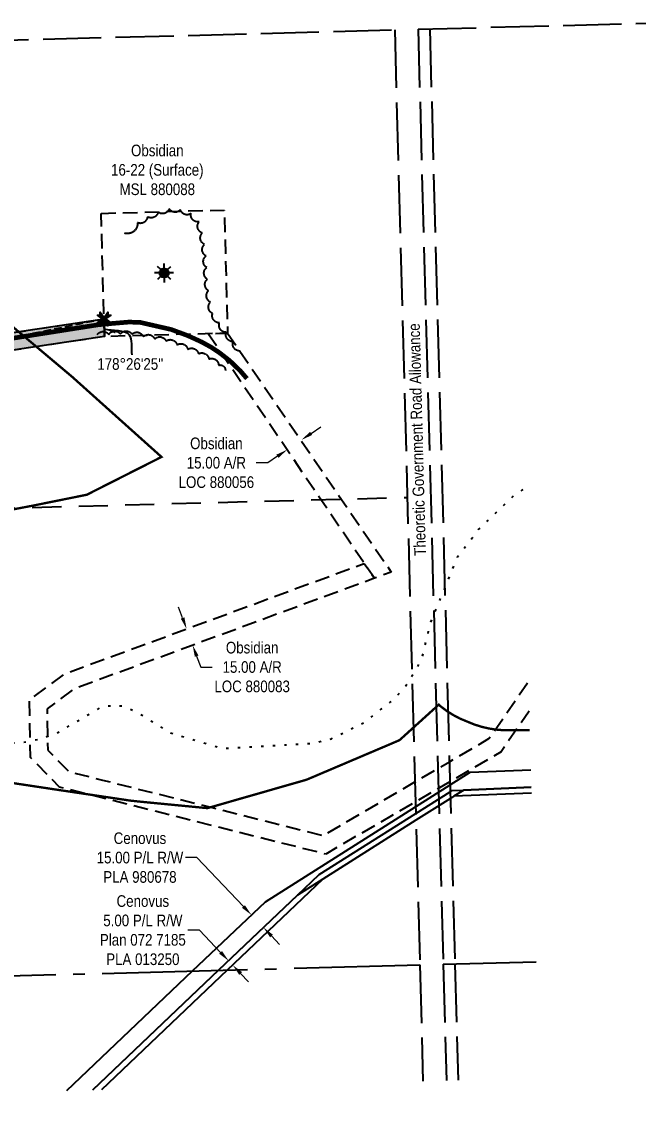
# Model space of a CAD drawing. Extents: x 627226 to 631174, y 5871901 to 5875490.
# Drawn here: x 629562 to 630092, y 5871909 to 5872854 of the extents above; entities that cross this region are included whole.
import ezdxf
from ezdxf.enums import TextEntityAlignment as Align

# ---------------------------------------------------------------- set-up
doc = ezdxf.new("R2010")
doc.units = 0
doc.header["$LTSCALE"] = 5
doc.header["$PDMODE"] = 34
doc.header["$PDSIZE"] = 0.03
for name, pattern in [('0', [1, 1, 0]), ('DASHDOT2', [12.7, 6.35, -3.175, 0, -3.175]), ('foc-ACCESSROAD', [3.75, 2.5, -1.25]), ('foc-LSD', [8, 5, -3]), ('foc-QUARTERLINE', [33, 25, -3, 2, -3]), ('foc-TIELINE', [1.875, 1.25, -0.625]), ('foc-UNSURVEYED', [12.5, 10, -2.5]), ('foc-WHEELTRACKS', [2, 0.4, -1.6])]:
    doc.linetypes.add(name, pattern=pattern)
doc.layers.get('Defpoints').update_dxf_attribs({"color": 9})
for name, color, linetype in [('AS-ROADS', 254, 'Continuous'), ('AS-WILDLIFE', 131, 'DASHDOT2'), ('C-AR', 13, 'foc-ACCESSROAD'), ('C-WS', 13, 'foc-ACCESSROAD'), ('C-WS-S', 8, 'Continuous'), ('F-RW', 190, 'Continuous'), ('L-BD', 7, 'Continuous'), ('L-MON', 1, 'Continuous'), ('L-QSEC', 8, 'foc-QUARTERLINE'), ('L-ROAD-T', 7, 'Continuous'), ('L-SECTION-LSD', 7, 'foc-LSD'), ('L-TIE', 7, 'foc-TIELINE'), ('L-USEC', 7, 'foc-UNSURVEYED'), ('P-PROPOSED', 10, 'Continuous'), ('P-PROPOSED-H', 21, 'Continuous'), ('T-BUSH', 110, '0'), ('T-WATER-P3', 160, 'foc-WHEELTRACKS')]:
    doc.layers.add(name, color=color, linetype=linetype)
for name, color, linetype, lineweight in [('C-AR-T', 13, 'Continuous', 9), ('C-WS-T', 13, 'Continuous', 9), ('F-RW-T', 190, 'Continuous', 9)]:
    doc.layers.add(name, color=color, linetype=linetype, lineweight=lineweight)
doc.styles.add('80CG', font='ARIALN.TTF', dxfattribs={"height": 10})
doc.styles.add('80L', font='ARIALN.TTF', dxfattribs={"height": 10})
doc.dimstyles.new('Compass 5 000', dxfattribs={"dimscale": 5, "dimtxt": 9, "dimasz": 2, "dimexe": 0.2, "dimexo": 0.0625, "dimgap": 0.5, "dimtad": 0, "dimtih": 1, "dimtoh": 1, "dimzin": 0, "dimdsep": 46, "dimtxsty": '80CG', "dimcen": 0.1, "dimse1": 1, "dimse2": 1, "dimclrd": 256, "dimclrt": 256, "dimaunit": 1, "dimadec": 4, "dimazin": 0, "dimtfac": 0.06, "dimtofl": 0, "dimtmove": 0, "dimatfit": 1, "dimfxl": 0.2, "dimtolj": 1, "dimtzin": 0, "dimlwd": -1, "dimarcsym": 0})

# ---------------------------------------------------------------- blocks, each defined once
blk = doc.blocks.new('*D415')
at = {"layer": 'C-AR-T', "transparency": 16777216}
for p, q in [((629811.21, 5872500.77), (629819.48, 5872506.39)), ((629773.95, 5872475.44), (629763.95, 5872475.44)), ((629782.22, 5872481.06), (629773.95, 5872475.44))]:
    blk.add_line(p, q, dxfattribs=at)
for points in [[(629810.27, 5872502.15), (629812.15, 5872499.39), (629802.94, 5872495.15)], [(629781.28, 5872482.44), (629783.16, 5872479.68), (629790.49, 5872486.68)]]:
    blk.add_solid(points, dxfattribs=at)
at = {"layer": 'Defpoints', "color": 0, "transparency": 16777216}
for p in [(629779.93, 5872529), (629767.48, 5872520.53), (629790.49, 5872486.68)]:
    blk.add_point(p, dxfattribs=at)
at = {"layer": 'C-AR-T', "transparency": 16777216, "insert": (629729.65, 5872475.44), "char_height": 10, "attachment_point": 5, "style": '80CG'}
blk.add_mtext('\\A1;Obsidian\\P15.00 A/R\\PLOC 880056', dxfattribs=at)
blk = doc.blocks.new('*D416')
at = {"layer": 'C-AR-T', "transparency": 16777216}
for p, q in [((629700.58, 5872342.04), (629697.13, 5872351.42)), ((629712.68, 5872309.19), (629716.14, 5872299.8)), ((629716.14, 5872299.8), (629726.14, 5872299.8))]:
    blk.add_line(p, q, dxfattribs=at)
for points in [[(629702.15, 5872342.61), (629699.02, 5872341.46), (629704.04, 5872332.65)], [(629714.25, 5872309.76), (629711.12, 5872308.61), (629709.23, 5872318.57)]]:
    blk.add_solid(points, dxfattribs=at)
at = {"layer": 'Defpoints', "color": 0, "transparency": 16777216}
for p in [(629699.67, 5872331.05), (629704.86, 5872316.96), (629709.23, 5872318.57)]:
    blk.add_point(p, dxfattribs=at)
at = {"layer": 'C-AR-T', "transparency": 16777216, "insert": (629760.44, 5872299.8), "char_height": 10, "attachment_point": 5, "style": '80CG'}
blk.add_mtext('\\A1;Obsidian\\P15.00 A/R\\PLOC 880083', dxfattribs=at)
blk = doc.blocks.new('GAS')
h = blk.add_hatch(color=255)
h.dxf.hatch_style = 1
edge = h.paths.add_edge_path()
edge.add_arc((0, 0), 0.9, 0, 360)
for p, q in [((-0.81, 0), (-1.62, 0)), ((-0.57, 0.57), (-1.14, 1.14)), ((0, 0.81), (0, 1.62)), ((0.57, 0.57), (1.14, 1.14)), ((1.62, 0), (0.81, 0)), ((-0.57, -0.57), (-1.14, -1.14)), ((0, -0.81), (0, -1.62)), ((1.14, -1.14), (0.57, -0.57))]:
    blk.add_line(p, q)
blk.add_circle((0, 0), 0.8)
blk = doc.blocks.new('*D418')
at = {"layer": 'Defpoints', "color": 0, "transparency": 16777216}
for p in [(629752.55, 5872059.01), (629756, 5872055.39), (629740.18, 5872047.24)]:
    blk.add_point(p, dxfattribs=at)
at = {"layer": 'F-RW-T', "transparency": 16777216}
for p, q in [((629715.16, 5872073.54), (629705.16, 5872073.54)), ((629733.29, 5872054.49), (629715.16, 5872073.54)), ((629750.52, 5872036.38), (629757.42, 5872029.13))]:
    blk.add_line(p, q, dxfattribs=at)
for points in [[(629734.5, 5872055.64), (629732.08, 5872053.34), (629740.18, 5872047.24)], [(629751.73, 5872037.53), (629749.32, 5872035.23), (629743.63, 5872043.62)]]:
    blk.add_solid(points, dxfattribs=at)
at = {"layer": 'F-RW-T', "transparency": 16777216, "insert": (629666.39, 5872073.54), "char_height": 10, "attachment_point": 5, "style": '80CG'}
blk.add_mtext('\\A1;Cenovus\\P5.00 P/L R/W\\PPlan 072 7185\\PPLA 013250', dxfattribs=at)
blk = doc.blocks.new('*D419')
at = {"layer": 'Defpoints', "color": 0, "transparency": 16777216}
for p in [(629757.87, 5872084.79), (629759.85, 5872086.68), (629768.22, 5872073.92)]:
    blk.add_point(p, dxfattribs=at)
at = {"layer": 'F-RW-T', "transparency": 16777216}
for p, q in [((629712.97, 5872135.94), (629702.97, 5872135.94)), ((629752.96, 5872093.93), (629712.97, 5872135.94)), ((629777.1, 5872068.57), (629783.99, 5872061.32))]:
    blk.add_line(p, q, dxfattribs=at)
for points in [[(629754.17, 5872095.08), (629751.75, 5872092.78), (629759.85, 5872086.68)], [(629778.3, 5872069.71), (629775.89, 5872067.42), (629770.2, 5872075.81)]]:
    blk.add_solid(points, dxfattribs=at)
at = {"layer": 'F-RW-T', "transparency": 16777216, "insert": (629663.89, 5872135.94), "char_height": 10, "attachment_point": 5, "style": '80CG'}
blk.add_mtext('\\A1;Cenovus\\P15.00 P/L R/W\\PPLA 980678', dxfattribs=at)
blk = doc.blocks.new('TEMP')
h = blk.add_hatch(color=255)
h.dxf.hatch_style = 1
h.paths.add_polyline_path([(0, 0.25), (-0.67, 1.15), (-0.67, 0.67), (-1.15, 0.67), (-0.25, 0), (-1.15, -0.67), (-0.67, -0.67), (-0.67, -1.15), (0, -0.25), (0.67, -1.15), (0.67, -0.67), (1.15, -0.67), (0.25, 0), (1.15, 0.67), (0.67, 0.67), (0.67, 1.15)])
h.paths.add_polyline_path([(0.57, 0.85), (0.57, 0.57), (0.85, 0.57), (0.08, 0), (0.85, -0.57), (0.57, -0.57), (0.57, -0.85), (0, -0.08), (-0.57, -0.85), (-0.57, -0.57), (-0.85, -0.57), (-0.08, 0), (-0.85, 0.57), (-0.57, 0.57), (-0.57, 0.85), (0, 0.08)], flags=16)
h = blk.add_hatch(color=1)
h.dxf.hatch_style = 1
h.paths.add_polyline_path([(0, 0.08), (-0.57, 0.85), (-0.57, 0.57), (-0.85, 0.57), (-0.08, 0), (-0.85, -0.57), (-0.57, -0.57), (-0.57, -0.85), (0, -0.08), (0.57, -0.85), (0.57, -0.57), (0.85, -0.57), (0.08, 0), (0.85, 0.57), (0.57, 0.57), (0.57, 0.85)])
at = {"color": 1}
for p, q in [((-0.08, 0), (0.08, 0)), ((0, 0.08), (0, -0.08))]:
    blk.add_line(p, q, dxfattribs=at)
at = {"color": 255, "flags": 128}
blk.add_lwpolyline([(-0.25, 0), (-1.15, 0.67), (-0.67, 0.67), (-0.67, 1.15), (0, 0.25), (0.67, 1.15), (0.67, 0.67), (1.15, 0.67), (0.25, 0), (1.15, -0.67), (0.67, -0.67), (0.67, -1.15), (0, -0.25), (-0.67, -1.15), (-0.67, -0.67), (-1.15, -0.67)], close=True, dxfattribs=at)
at = {"color": 1, "flags": 128}
blk.add_lwpolyline([(-0.08, 0), (-0.85, 0.57), (-0.57, 0.57), (-0.57, 0.85), (0, 0.08), (0.57, 0.85), (0.57, 0.57), (0.85, 0.57), (0.08, 0), (0.85, -0.57), (0.57, -0.57), (0.57, -0.85), (0, -0.08), (-0.57, -0.85), (-0.57, -0.57), (-0.85, -0.57)], close=True, dxfattribs=at)

msp = doc.modelspace()

# ---------------------------------------------------------------- hatches: boundary and pattern name
at = {"layer": 'P-PROPOSED-H'}
h = msp.add_hatch(color=256, dxfattribs=at)
h.dxf.hatch_style = 1
h.paths.add_polyline_path([(630028.498, 5873327.104), (630029.149, 5873255.808), (630014.781, 5873219.243), (629831.688, 5873086.947), (629804.107, 5873072.448), (629746.153, 5873056.366), (629665.035, 5873050.7), (628946.76, 5873030.621), (628934.146, 5873023.336), (628929.733, 5872995.325), (628931.854, 5872692.213), (628940.694, 5872506.229), (628951.118, 5872497.475), (629632.992, 5872599.118), (629633.403, 5872584.019), (628946.648, 5872481.648), (628926.98, 5872478.716), (628926.027, 5872498.965), (628916.861, 5872691.804), (628914.73, 5872996.342), (628920.443, 5873032.739), (628942.548, 5873045.504), (629664.303, 5873065.68), (629743.6, 5873071.219), (629798.55, 5873086.467), (629823.768, 5873099.725), (630002.434, 5873228.821), (630014.128, 5873258.582), (630013.504, 5873326.967)])

# ---------------------------------------------------------------- linework, layer by layer
at = {"layer": 'AS-ROADS', "const_width": 3.999, "flags": 128}
msp.add_lwpolyline([(629755.923, 5872547.879), (629750.363, 5872554.368), (629741.108, 5872563.251), (629731.957, 5872570.363), (629725.37, 5872574.716), (629716.999, 5872579.345), (629705.361, 5872584.676), (629690.84, 5872590.079), (629663.941, 5872596.222), (629654.249, 5872596.467), (629637.91, 5872595.094), (629627.658, 5872594.088), (629540.595, 5872580.398)], dxfattribs=at)
at = {"layer": 'AS-WILDLIFE', "const_width": 2.001, "flags": 128}
for points in [[(628625.238, 5871909.626), (628628.875, 5871921.5), (628645.188, 5871963.5), (628665.375, 5872015.5), (628694.875, 5872074.5), (628712.062, 5872109), (628740, 5872144), (628784.375, 5872199.5), (628939.187, 5872380), (629012.375, 5872449.5), (629407.875, 5872484), (629480.625, 5872451.5), (629552.625, 5872435), (629571.125, 5872438.5), (629618.187, 5872448), (629682.437, 5872480.5), (629605.437, 5872549.5), (629294, 5872811.5), (629292.5, 5872813), (629287.75, 5872817.5), (629283.25, 5872822.5), (629279.125, 5872827.5), (629275.312, 5872832.5), (629271.812, 5872838), (629268.75, 5872844), (629266.063, 5872850), (629265.5, 5872851.5), (629256.5, 5872848.5), (629234, 5872842), (629159.687, 5872798), (629050.188, 5872710), (628977.875, 5872651.5), (628944.875, 5872633), (628898.437, 5872607), (628828.25, 5872583), (628751.438, 5872573.5), (628625.75, 5872558), (628519.75, 5872537.5), (628444.75, 5872508.5), (628390.438, 5872470), (628267.812, 5872367.5), (628253.312, 5872359.5), (628208.187, 5872334.5), (628170.956, 5872323.117)], [(629999.32, 5872245.5), (629983.562, 5872245.5), (629977, 5872245.5), (629970.5, 5872246), (629964.062, 5872247), (629957.688, 5872248.5), (629951.438, 5872250.5), (629945.313, 5872253), (629939.313, 5872255.5), (629933.563, 5872258.5), (629928, 5872262), (629922.688, 5872266), (629921, 5872267.5), (629888.938, 5872238.5), (629887.25, 5872237), (629881.5, 5872234.5), (629807.375, 5872203), (629721.937, 5872178.5), (629664.813, 5872184), (629655.437, 5872185), (629594.812, 5872194), (629399.188, 5872223.5), (629349.625, 5872226.5), (629348.188, 5872226.5), (629346.75, 5872226.5), (629271.75, 5872228), (629186.812, 5872193), (629182.188, 5872190), (629107.813, 5872138), (629054.688, 5872074.5), (628943.463, 5871918.087)]]:
    msp.add_lwpolyline(points, dxfattribs=at)
at = {"layer": 'C-AR', "flags": 128}
for points in [[(629445.147, 5873044.553), (628929.489, 5873030.138), (628931.854, 5872692.213), (628941.181, 5872495.993), (629632.992, 5872599.118), (629633.403, 5872584.019), (628926.99, 5872478.717), (628916.861, 5872691.804), (628914.392, 5873044.717), (629444.658, 5873059.54), (629742.311, 5873067.861), (629803.611, 5873084.632), (630011.61, 5873243.474), (630013.504, 5873326.967), (630028.498, 5873327.104), (630026.824, 5873236.225), (629810.388, 5873070.94), (629744.531, 5873052.922)], [(629739.329, 5872586.903), (629880.138, 5872381.507), (629865.622, 5872376.162), (629856.927, 5872388.954), (629722.589, 5872586.447), (629739.329, 5872586.903)]]:
    msp.add_lwpolyline(points, close=True, dxfattribs=at)
msp.add_lwpolyline([(629998.876, 5872262.006), (629974.668, 5872226.971), (629930.649, 5872201.306), (629900.94, 5872183.984), (629823.702, 5872138.953), (629628.009, 5872188.125), (629594.775, 5872196.474), (629569.703, 5872222.175), (629568.761, 5872271.38), (629599.65, 5872294.213), (629856.927, 5872388.954), (629865.622, 5872376.162), (629606.848, 5872280.87), (629583.915, 5872263.918), (629584.596, 5872228.404), (629602.553, 5872209.996), (629631.666, 5872202.681), (629821.426, 5872155.002), (629900.479, 5872201.091), (629930.189, 5872218.412), (629964.22, 5872238.253), (629998.191, 5872287.419)], dxfattribs=at)
at = {"layer": 'C-WS', "flags": 128}
msp.add_lwpolyline([(629630.519, 5872689.945), (629736.445, 5872692.828), (629739.329, 5872586.903), (629633.403, 5872584.019)], close=True, dxfattribs=at)
at = {"layer": 'F-RW'}
for points in [[(629601.059, 5871935.572), (629709.193, 5872038.469), (629771.8, 5872098.05), (629901.055, 5872179.718), (629930.726, 5872198.466), (629947.912, 5872209.325), (630000.238, 5872211.408)], [(629623.454, 5871936.167), (629731.589, 5872039.066), (629799.581, 5872103.766), (629818.07, 5872121.361), (629901.211, 5872173.891), (629930.883, 5872192.637), (629932.553, 5872193.692), (629942.533, 5872194.089), (630000.642, 5872196.402)], [(630000.642, 5872196.402), (629942.533, 5872194.089), (629934.085, 5872188.753), (629931.039, 5872186.827), (629901.368, 5872168.081), (629821.158, 5872117.4), (629799.581, 5872103.766), (629731.589, 5872039.066), (629623.454, 5871936.167)], [(630000.776, 5872191.403), (629934.085, 5872188.753), (629931.039, 5872186.827), (629901.368, 5872168.081), (629821.158, 5872117.4), (629739.051, 5872039.265), (629630.917, 5871936.366)]]:
    msp.add_lwpolyline(points, dxfattribs=at)
at = {"layer": 'L-QSEC'}
for p, q in [((629136.694, 5872023.26), (629904.717, 5872043.68)), ((629924.83, 5872044.215), (630004.682, 5872046.338))]:
    msp.add_line(p, q, dxfattribs=at)
at = {"layer": 'L-SECTION-LSD'}
msp.add_line((629091.44, 5872424.379), (629893.894, 5872445.716), dxfattribs=at)
at = {"layer": 'L-TIE'}
msp.add_line((629632.992, 5872599.118), (628952.922, 5872459.524), dxfattribs=at)
at = {"layer": 'L-USEC'}
for p, q in [((629903.184, 5872848.285), (630705.565, 5872869.62)), ((629080.681, 5872826.414), (629883.071, 5872847.75)), ((629883.071, 5872847.75), (629904.717, 5872043.68)), ((629903.184, 5872848.285), (629924.83, 5872044.222)), ((629913.225, 5872848.552), (629934.871, 5872044.482)), ((629904.717, 5872043.68), (629907.408, 5871943.717)), ((629924.83, 5872044.222), (629927.521, 5871944.252)), ((629934.871, 5872044.482), (629937.562, 5871944.519))]:
    msp.add_line(p, q, dxfattribs=at)
at = {"layer": 'P-PROPOSED', "flags": 128}
msp.add_lwpolyline([(628929.733, 5872995.325), (628931.854, 5872692.213), (628940.694, 5872506.229), (628951.118, 5872497.475), (629632.992, 5872599.118), (629633.403, 5872584.019), (628946.648, 5872481.648), (628926.99, 5872478.717), (628926.027, 5872498.965), (628916.861, 5872691.804), (628914.73, 5872996.342)], dxfattribs=at)
at = {"layer": 'T-BUSH', "flags": 128}
for points in [[(629749.99, 5872571.567, -0.5205671), (629744.017, 5872579.583, -0.5205671), (629738.11, 5872587.647, -0.5205671), (629732.267, 5872595.759, -0.5205671), (629726.425, 5872603.87, -0.5205671), (629724.512, 5872613.594, -0.5205671), (629722.975, 5872623.472, -0.5205671), (629721.864, 5872633.395, -0.5205671), (629721.303, 5872643.376, -0.5205671), (629720.743, 5872653.357, -0.5205671), (629719.42, 5872663.25, -0.5205671), (629717.536, 5872673.062, -0.5205671), (629714.773, 5872682.595, -0.5205671), (629707.845, 5872689.802, -0.5205671), (629698.781, 5872693.101, -0.5205671), (629689.033, 5872693.939, -0.5205671), (629679.489, 5872690.966, -0.5205671), (629670.323, 5872687.003, -0.5205671), (629661.825, 5872681.881, -0.5205671), (629650.512, 5872672.853, -0.5205671)], [(629627.12, 5872585.642, -0.5205671), (629637.113, 5872585.884, -0.5205671), (629647.102, 5872586.243, -0.5205671), (629657.03, 5872586.156, -0.5205671), (629666.791, 5872583.997, -0.5205671), (629676.581, 5872581.998, -0.5205671), (629686.393, 5872580.175, -0.5205671), (629695.84, 5872576.962, -0.5205671), (629705.036, 5872573.042, -0.5205671), (629714.269, 5872569.214, -0.5205671), (629723.179, 5872564.684, -0.5205671), (629731.648, 5872559.405, -0.5205671), (629737.39, 5872554.69, -0.5205671)]]:
    msp.add_lwpolyline(points, format="xyb", dxfattribs=at)
at = {"layer": 'T-WATER-P3', "flags": 128}
msp.add_lwpolyline([(628750.499, 5871912.957), (628753.941, 5871926.106), (628765.109, 5871955.044), (628788.473, 5871991.227), (628799.724, 5872001.327), (628885.589, 5872060.125), (628894.559, 5872071.707), (628901.554, 5872084.602), (628924.589, 5872141.481), (628943.227, 5872163.647), (628978.406, 5872189.423), (628997.107, 5872211.471), (629004.756, 5872224.631), (629009.231, 5872240.624), (629015.919, 5872253.69), (629026.91, 5872262.637), (629042.476, 5872268.258), (629108.791, 5872285.293), (629138.395, 5872297.144), (629170.523, 5872305.894), (629206.462, 5872310.692), (629239.697, 5872318.821), (629277.608, 5872319.114), (629313.389, 5872314.997), (629330.194, 5872311.453), (629345.073, 5872306.095), (629427.837, 5872264.798), (629456.653, 5872253.564), (629540.57, 5872235.182), (629559.617, 5872234.43), (629576.773, 5872237.7), (629592.648, 5872243.213), (629632.495, 5872266.391), (629649.768, 5872266.357), (629663.796, 5872259.763), (629688.635, 5872243.751), (629735.248, 5872229.853), (629811.895, 5872234.202), (629828.669, 5872238.183), (629857.34, 5872252.465), (629879.934, 5872270.201), (629890.805, 5872280.709), (629906.102, 5872305.461), (629914.063, 5872338.076), (629937.235, 5872394.537), (629955.215, 5872418.064), (629985.864, 5872447.648), (629993.746, 5872452.538)], dxfattribs=at)

# ---------------------------------------------------------------- block references
at = {"layer": 'C-WS-S', "xscale": 4.999999999999997, "yscale": 4.999999999999997, "zscale": 4.999999999999997}
msp.add_blockref('GAS', (629684.653, 5872638.69), dxfattribs=at)
at = {"layer": 'L-MON', "xscale": 4.998346849999998, "yscale": 4.998346849999998, "zscale": 4.998346849999998}
msp.add_blockref('TEMP', (629632.992, 5872599.118), dxfattribs=at)

# ---------------------------------------------------------------- texts
at = {"layer": 'C-WS-T', "insert": (629678.825, 5872727.277), "char_height": 10, "attachment_point": 5, "style": '80CG'}
msp.add_mtext('\\A1;Obsidian\\P16-22 (Surface)\\PMSL 880088', dxfattribs=at)
at = {"layer": 'L-BD', "style": '80L'}
msp.add_text("178°26'25''", height=9.99669, dxfattribs=at).set_placement((629655.59, 5872560.426), align=Align.MIDDLE)
at = {"layer": 'L-ROAD-T', "style": '80L'}
msp.add_text('Theoretic Government Road Allowance', height=10, rotation=91.542077, dxfattribs=at).set_placement((629902.302, 5872495.432), align=Align.MIDDLE_CENTER)

# ---------------------------------------------------------------- dimensions: what is measured, and where the dimension line sits
at = {"layer": 'C-AR-T'}
dim = msp.add_linear_dim(base=(629790.488, 5872486.683), p1=(629779.93, 5872528.999), p2=(629767.476, 5872520.533), angle=214.208826, text='Obsidian\\P15.00 A/R\\PLOC 880056', dimstyle='Compass 5 000', dxfattribs=at)
dim.commit()
dim.dimension.update_dxf_attribs({"geometry": '*D415', "text_midpoint": (629729.647, 5872475.439), "dimtype": 161})
dim = msp.add_aligned_dim(p1=(629699.671, 5872331.046), p2=(629704.858, 5872316.961), distance=4.656, text='Obsidian\\P15.00 A/R\\PLOC 880083', dimstyle='Compass 5 000', dxfattribs=at)
dim.commit()
dim.dimension.update_dxf_attribs({"geometry": '*D416', "text_midpoint": (629760.439, 5872299.802)})
at = {"layer": 'F-RW-T'}
for base, p1, p2, angle, text, picture, middle in [((629759.855, 5872086.682), (629768.218, 5872073.922), (629757.871, 5872084.794), 133.581334, 'Cenovus\\P15.00 P/L R/W\\PPLA 980678', '*D419', (629663.889, 5872135.944)), ((629740.183, 5872047.244), (629755.999, 5872055.393), (629752.553, 5872059.015), 133.578612, 'Cenovus\\P5.00 P/L R/W\\PPlan 072 7185\\PPLA 013250', '*D418', (629666.392, 5872073.539))]:
    dim = msp.add_linear_dim(base=base, p1=p1, p2=p2, angle=angle, text=text, dimstyle='Compass 5 000', dxfattribs=at)
    dim.commit()
    dim.dimension.update_dxf_attribs({"geometry": picture, "text_midpoint": middle, "dimtype": 161})

# ---------------------------------------------------------------- leaders
at = {"layer": 'L-BD', "path_type": 1}
msp.add_leader([(629633.227, 5872590.482), (629654.501, 5872585.593), (629656.951, 5872568.181)], dimstyle='Compass 5 000', override={"dimgap": 0.5, "dimtad": 0}, dxfattribs=at)

doc.saveas('drawing.dxf')
